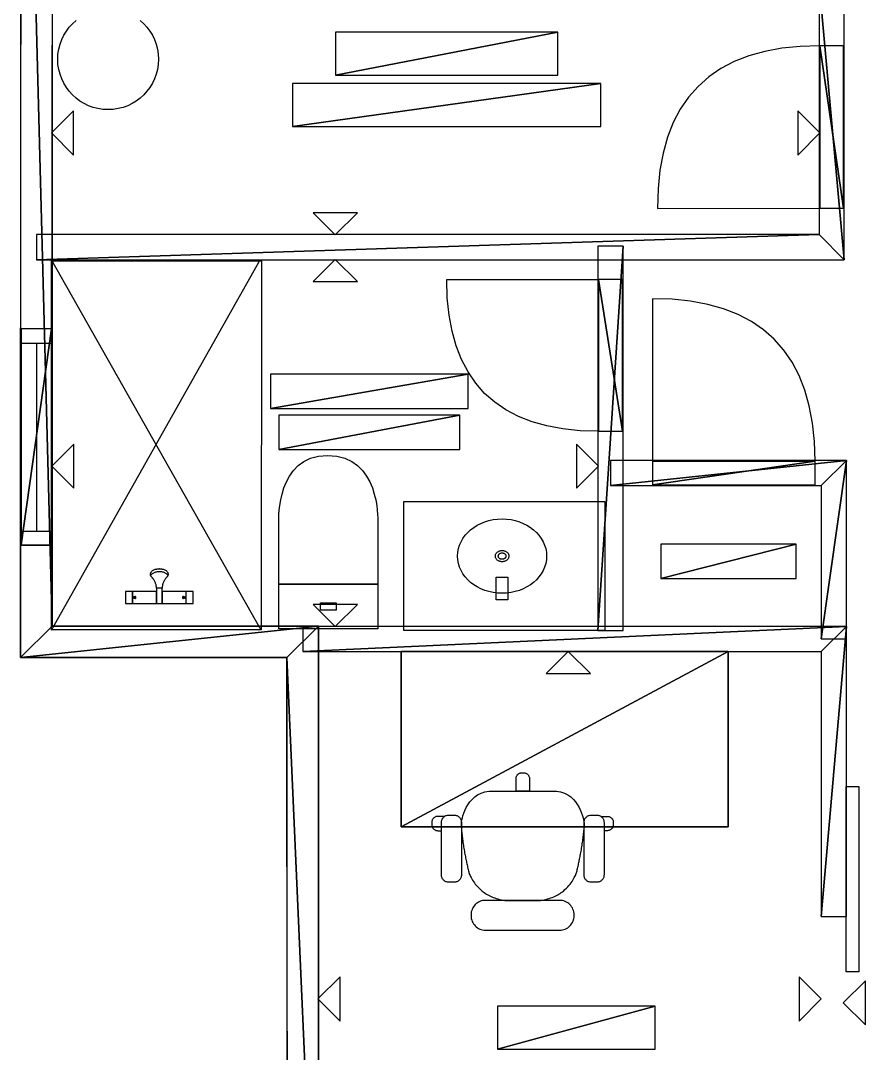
# Model space of a CAD drawing. Header units: millimetres. Extents: x 245 to 2830, y 44 to 1976.
# Drawn here: x 245 to 656, y 708 to 1211 of the extents above; entities that cross this region are included whole.
import ezdxf

# ---------------------------------------------------------------- set-up
doc = ezdxf.new("R2010")
doc.units = ezdxf.units.MM
doc.layers.add('FloorPlan-page-1', color=7, linetype='Continuous')

msp = doc.modelspace()

# ---------------------------------------------------------------- linework, layer by layer
at = {"layer": 'FloorPlan-page-1', "color": 7, "true_color": 0x000000}
for p, q in [((245.15, 900.57), (245.22, 1497.15)), ((260.57, 1481.82), (260.46, 915.9)), ((267.4, 1205.46), (268.78, 1207.33)), ((268.78, 1207.33), (270.38, 1209.07)), ((270.38, 1209.07), (272.12, 1210.66)), ((303.32, 1210.66), (305.07, 1209.07)), ((305.07, 1209.07), (306.63, 1207.33)), ((306.63, 1207.33), (308.05, 1205.46)), ((264.31, 1199.03), (265.11, 1201.3)), ((265.11, 1201.3), (266.16, 1203.43)), ((266.16, 1203.43), (267.4, 1205.46)), ((308.05, 1205.46), (309.29, 1203.43)), ((309.29, 1203.43), (310.31, 1201.3)), ((310.31, 1201.3), (311.14, 1199.03)), ((263.32, 1194.26), (263.69, 1196.68)), ((263.69, 1196.68), (264.31, 1199.03)), ((311.14, 1199.03), (311.72, 1196.68)), ((311.72, 1196.68), (312.12, 1194.26)), ((615.62, 1197.08), (607.29, 1195.55)), ((624.6, 1198.03), (615.62, 1197.08)), ((634.17, 1198.34), (624.6, 1198.03)), ((645.62, 1198.34), (634.17, 1198.34)), ((634.17, 1198.34), (634.2, 1119.22)), ((634.2, 1119.22), (634.17, 1198.34)), ((634.17, 1198.34), (634.17, 1198.34)), ((645.62, 1119.22), (645.62, 1198.34)), ((263.18, 1191.75), (263.32, 1194.26)), ((263.32, 1189.25), (263.18, 1191.75)), ((312.12, 1194.26), (312.23, 1191.75)), ((312.23, 1191.75), (312.12, 1189.25)), ((312.23, 1191.75), (312.23, 1191.75)), ((599.55, 1193.39), (592.46, 1190.59)), ((607.29, 1195.55), (599.55, 1193.39)), ((263.69, 1186.8), (263.32, 1189.25)), ((264.31, 1184.45), (263.69, 1186.8)), ((311.72, 1186.8), (311.14, 1184.45)), ((312.12, 1189.25), (311.72, 1186.8)), ((585.98, 1187.19), (580.09, 1183.18)), ((592.46, 1190.59), (585.98, 1187.19)), ((265.11, 1182.21), (264.31, 1184.45)), ((266.16, 1180.05), (265.11, 1182.21)), ((310.31, 1182.21), (309.29, 1180.05)), ((311.14, 1184.45), (310.31, 1182.21)), ((580.09, 1183.18), (574.86, 1178.54)), ((267.4, 1178.04), (266.16, 1180.05)), ((268.78, 1176.14), (267.4, 1178.04)), ((270.38, 1174.4), (268.78, 1176.14)), ((306.63, 1176.14), (305.07, 1174.4)), ((308.05, 1178.04), (306.63, 1176.14)), ((309.29, 1180.05), (308.05, 1178.04)), ((574.86, 1178.54), (570.2, 1173.3)), ((272.12, 1172.82), (270.38, 1174.4)), ((274.01, 1171.4), (272.12, 1172.82)), ((276.01, 1170.18), (274.01, 1171.4)), ((301.43, 1171.4), (299.4, 1170.18)), ((303.32, 1172.82), (301.43, 1171.4)), ((305.07, 1174.4), (303.32, 1172.82)), ((570.2, 1173.3), (566.2, 1167.42)), ((278.16, 1169.16), (276.01, 1170.18)), ((280.42, 1168.31), (278.16, 1169.16)), ((282.78, 1167.71), (280.42, 1168.31)), ((285.22, 1167.34), (282.78, 1167.71)), ((287.72, 1167.23), (285.22, 1167.34)), ((290.23, 1167.34), (287.72, 1167.23)), ((292.67, 1167.71), (290.23, 1167.34)), ((295, 1168.31), (292.67, 1167.71)), ((297.25, 1169.16), (295, 1168.31)), ((299.4, 1170.18), (297.25, 1169.16)), ((566.2, 1167.42), (562.78, 1160.93)), ((562.78, 1160.93), (560.02, 1153.81)), ((560.02, 1153.81), (557.84, 1146.09)), ((557.84, 1146.09), (556.31, 1137.75)), ((556.31, 1137.75), (555.4, 1128.79)), ((555.4, 1128.79), (555.07, 1119.19)), ((555.07, 1119.19), (634.2, 1119.22)), ((634.2, 1119.22), (645.62, 1119.22)), ((645.62, 1119.22), (645.62, 1119.22)), ((362.27, 913.96), (260.16, 1094.17)), ((260.16, 913.96), (361.76, 1094.17)), ((260.16, 913.99), (260.16, 1093.62)), ((260.16, 1093.62), (362.34, 1093.62)), ((362.34, 1093.62), (362.27, 913.99)), ((452.82, 1075.58), (452.53, 1084.55)), ((452.53, 1084.55), (526.38, 1084.52)), ((526.38, 1084.52), (526.35, 1010.67)), ((453.65, 1067.22), (452.82, 1075.58)), ((562.24, 1074.92), (552.67, 1075.21)), ((552.67, 1075.21), (552.67, 996.12)), ((571.18, 1074), (562.24, 1074.92)), ((579.55, 1072.45), (571.18, 1074)), ((587.26, 1070.28), (579.55, 1072.45)), ((455.11, 1059.45), (453.65, 1067.22)), ((594.38, 1067.51), (587.26, 1070.28)), ((600.86, 1064.11), (594.38, 1067.51)), ((260.16, 1060.58), (245.47, 1060.58)), ((245.47, 1060.58), (245.47, 955.33)), ((260.16, 1060.58), (245.47, 1060.58)), ((245.47, 1060.58), (245.47, 955.33)), ((260.16, 955.33), (260.16, 1060.58)), ((260.16, 955.33), (260.16, 1060.58)), ((606.75, 1060.08), (600.86, 1064.11)), ((457.11, 1052.22), (455.11, 1059.45)), ((611.98, 1055.47), (606.75, 1060.08)), ((245.47, 1053.57), (260.16, 1053.57)), ((252.81, 1053.57), (252.81, 962.1)), ((459.73, 1045.58), (457.11, 1052.22)), ((616.64, 1050.19), (611.98, 1055.47)), ((462.89, 1039.54), (459.73, 1045.58)), ((620.64, 1044.34), (616.64, 1050.19)), ((624.06, 1037.85), (620.64, 1044.34)), ((466.64, 1034.06), (462.89, 1039.54)), ((626.82, 1030.73), (624.06, 1037.85)), ((470.96, 1029.15), (466.64, 1034.06)), ((629, 1023.01), (626.82, 1030.73)), ((475.87, 1024.83), (470.96, 1029.15)), ((481.36, 1021.06), (475.87, 1024.83)), ((487.4, 1017.89), (481.36, 1021.06)), ((630.57, 1014.68), (629, 1023.01)), ((494.06, 1015.28), (487.4, 1017.89)), ((501.26, 1013.28), (494.06, 1015.28)), ((509.04, 1011.83), (501.26, 1013.28)), ((517.4, 1010.96), (509.04, 1011.83)), ((526.35, 1010.67), (517.4, 1010.96)), ((526.35, 1010.67), (526.35, 1010.67)), ((631.48, 1005.71), (630.57, 1014.68)), ((631.8, 996.12), (631.48, 1005.71)), ((380.23, 993.95), (383, 995.98)), ((383, 995.98), (386.27, 997.54)), ((386.27, 997.54), (390.09, 998.54)), ((390.09, 998.54), (394.45, 998.91)), ((394.45, 998.91), (399, 998.54)), ((399, 998.54), (402.93, 997.54)), ((402.93, 997.54), (406.31, 995.98)), ((406.31, 995.98), (409.18, 993.95)), ((631.8, 996.12), (552.67, 996.12)), ((552.67, 996.12), (552.67, 984.67)), ((552.67, 996.12), (631.8, 996.12)), ((631.8, 984.67), (631.8, 996.12)), ((631.8, 996.12), (631.8, 996.12)), ((376.02, 988.89), (377.94, 991.58)), ((377.94, 991.58), (380.23, 993.95)), ((409.18, 993.95), (411.58, 991.58)), ((411.58, 991.58), (413.54, 988.89)), ((373.29, 983.09), (374.49, 986.04)), ((374.49, 986.04), (376.02, 988.89)), ((413.54, 988.89), (415.11, 986.04)), ((415.11, 986.04), (416.34, 983.09)), ((371.76, 977.29), (372.42, 980.14)), ((372.42, 980.14), (373.29, 983.09)), ((416.34, 983.09), (417.29, 980.14)), ((417.29, 980.14), (417.98, 977.29)), ((552.67, 984.67), (631.8, 984.67)), ((552.67, 984.67), (552.67, 984.67)), ((371.33, 974.6), (371.76, 977.29)), ((417.98, 977.29), (418.45, 974.6)), ((431.73, 913.72), (431.73, 976.58)), ((431.73, 976.58), (529.47, 976.58)), ((529.47, 976.58), (529.47, 913.72)), ((370.85, 968.64), (370.89, 970.2)), ((370.89, 970.2), (371.03, 972.23)), ((371.03, 972.23), (371.33, 974.6)), ((418.45, 974.6), (418.71, 972.23)), ((418.71, 972.23), (418.85, 970.2)), ((418.85, 970.2), (418.93, 968.64)), ((370.85, 967.64), (370.85, 968.64)), ((370.85, 967.27), (370.85, 967.64)), ((370.85, 936.26), (370.85, 967.27)), ((370.85, 967.27), (370.85, 967.27)), ((418.93, 968.64), (418.93, 967.64)), ((418.93, 967.64), (418.93, 967.27)), ((418.93, 967.27), (419.04, 936.26)), ((467.36, 964.92), (469.15, 965.85)), ((469.15, 965.85), (471.04, 966.61)), ((471.04, 966.61), (473.04, 967.22)), ((473.04, 967.22), (475.11, 967.67)), ((475.11, 967.67), (477.25, 967.93)), ((477.25, 967.93), (479.47, 968.04)), ((479.47, 968.04), (481.69, 967.93)), ((481.69, 967.93), (483.84, 967.67)), ((483.84, 967.67), (485.91, 967.22)), ((485.91, 967.22), (487.91, 966.61)), ((487.91, 966.61), (489.8, 965.85)), ((489.8, 965.85), (491.58, 964.92)), ((245.47, 962.1), (260.16, 962.1)), ((460.42, 958.54), (461.51, 960.05)), ((461.51, 960.05), (462.75, 961.44)), ((462.75, 961.44), (464.16, 962.74)), ((464.16, 962.74), (465.69, 963.9)), ((465.69, 963.9), (467.36, 964.92)), ((491.58, 964.92), (493.26, 963.9)), ((493.26, 963.9), (494.82, 962.74)), ((494.82, 962.74), (496.2, 961.44)), ((496.2, 961.44), (497.44, 960.05)), ((497.44, 960.05), (498.53, 958.54)), ((245.47, 955.33), (260.16, 955.33)), ((245.47, 955.33), (260.16, 955.33)), ((458.27, 953.59), (458.78, 955.3)), ((458.78, 955.3), (459.51, 956.96)), ((459.51, 956.96), (460.42, 958.54)), ((498.53, 958.54), (499.44, 956.96)), ((499.44, 956.96), (500.16, 955.3)), ((500.16, 955.3), (500.71, 953.59)), ((457.8, 949.92), (457.95, 951.77)), ((457.95, 951.77), (458.27, 953.59)), ((476.2, 950.21), (476.24, 950.48)), ((476.2, 949.92), (476.2, 950.21)), ((476.24, 950.48), (476.35, 950.74)), ((476.35, 950.74), (476.45, 951)), ((476.45, 951), (476.6, 951.24)), ((476.6, 951.24), (476.75, 951.48)), ((476.75, 951.48), (476.93, 951.69)), ((476.93, 951.69), (477.15, 951.87)), ((477.15, 951.87), (477.4, 952.06)), ((477.4, 952.06), (477.65, 952.22)), ((477.58, 949.92), (477.62, 950.08)), ((477.62, 950.08), (477.65, 950.24)), ((477.65, 952.22), (477.91, 952.35)), ((477.65, 950.24), (477.69, 950.4)), ((477.69, 950.4), (477.76, 950.53)), ((477.76, 950.53), (477.84, 950.69)), ((477.84, 950.69), (477.91, 950.82)), ((477.91, 952.35), (478.2, 952.45)), ((477.91, 950.82), (478.02, 950.92)), ((478.02, 950.92), (478.16, 951.03)), ((478.16, 951.03), (478.27, 951.13)), ((478.2, 952.45), (478.49, 952.56)), ((478.27, 951.13), (478.42, 951.24)), ((478.42, 951.24), (478.6, 951.32)), ((478.49, 952.56), (478.82, 952.64)), ((478.6, 951.32), (478.75, 951.37)), ((478.75, 951.37), (478.93, 951.42)), ((478.82, 952.64), (479.15, 952.66)), ((478.93, 951.42), (479.11, 951.48)), ((479.11, 951.48), (479.29, 951.5)), ((479.15, 952.66), (479.47, 952.69)), ((479.29, 951.5), (479.47, 951.5)), ((479.47, 952.69), (479.84, 952.66)), ((479.47, 951.5), (479.69, 951.5)), ((479.69, 951.5), (479.87, 951.48)), ((479.84, 952.66), (480.16, 952.64)), ((479.87, 951.48), (480.05, 951.42)), ((480.05, 951.42), (480.2, 951.37)), ((480.16, 952.64), (480.45, 952.56)), ((480.2, 951.37), (480.38, 951.32)), ((480.38, 951.32), (480.53, 951.24)), ((480.45, 952.56), (480.78, 952.45)), ((480.53, 951.24), (480.67, 951.13)), ((480.67, 951.13), (480.82, 951.03)), ((480.78, 952.45), (481.04, 952.35)), ((480.82, 951.03), (480.93, 950.92)), ((480.93, 950.92), (481.04, 950.82)), ((481.04, 952.35), (481.33, 952.22)), ((481.04, 950.82), (481.15, 950.69)), ((481.15, 950.69), (481.22, 950.53)), ((481.22, 950.53), (481.29, 950.4)), ((481.29, 950.4), (481.33, 950.24)), ((481.33, 952.22), (481.58, 952.06)), ((481.33, 950.24), (481.36, 950.08)), ((481.36, 950.08), (481.36, 949.92)), ((481.58, 952.06), (481.8, 951.87)), ((481.8, 951.87), (482.02, 951.69)), ((482.02, 951.69), (482.2, 951.48)), ((482.2, 951.48), (482.38, 951.24)), ((482.38, 951.24), (482.53, 951)), ((482.53, 951), (482.64, 950.74)), ((482.64, 950.74), (482.71, 950.48)), ((482.71, 950.48), (482.75, 950.21)), ((482.75, 950.21), (482.78, 949.92)), ((500.71, 953.59), (501.04, 951.77)), ((501.04, 951.77), (501.15, 949.92)), ((457.95, 948.08), (457.8, 949.92)), ((458.27, 946.28), (457.95, 948.08)), ((458.78, 944.54), (458.27, 946.28)), ((476.2, 949.66), (476.2, 949.92)), ((476.24, 949.37), (476.2, 949.66)), ((476.35, 949.1), (476.24, 949.37)), ((476.45, 948.87), (476.35, 949.1)), ((476.6, 948.6), (476.45, 948.87)), ((476.75, 948.39), (476.6, 948.6)), ((476.93, 948.18), (476.75, 948.39)), ((477.15, 947.97), (476.93, 948.18)), ((477.4, 947.81), (477.15, 947.97)), ((477.65, 947.65), (477.4, 947.81)), ((477.62, 949.76), (477.58, 949.92)), ((477.65, 949.61), (477.62, 949.76)), ((477.69, 949.45), (477.65, 949.61)), ((477.91, 947.5), (477.65, 947.65)), ((477.76, 949.32), (477.69, 949.45)), ((477.84, 949.18), (477.76, 949.32)), ((477.91, 949.05), (477.84, 949.18)), ((478.02, 948.92), (477.91, 949.05)), ((478.2, 947.39), (477.91, 947.5)), ((478.16, 948.81), (478.02, 948.92)), ((478.27, 948.71), (478.16, 948.81)), ((478.49, 947.29), (478.2, 947.39)), ((478.42, 948.63), (478.27, 948.71)), ((478.6, 948.55), (478.42, 948.63)), ((478.82, 947.23), (478.49, 947.29)), ((478.75, 948.47), (478.6, 948.55)), ((478.93, 948.42), (478.75, 948.47)), ((479.15, 947.18), (478.82, 947.23)), ((479.11, 948.39), (478.93, 948.42)), ((479.29, 948.37), (479.11, 948.39)), ((479.47, 947.18), (479.15, 947.18)), ((479.47, 948.37), (479.29, 948.37)), ((479.69, 948.37), (479.47, 948.37)), ((479.47, 948.37), (479.47, 948.37)), ((479.84, 947.18), (479.47, 947.18)), ((479.47, 947.18), (479.47, 947.18)), ((479.87, 948.39), (479.69, 948.37)), ((480.16, 947.23), (479.84, 947.18)), ((480.05, 948.42), (479.87, 948.39)), ((480.2, 948.47), (480.05, 948.42)), ((480.45, 947.29), (480.16, 947.23)), ((480.38, 948.55), (480.2, 948.47)), ((480.53, 948.63), (480.38, 948.55)), ((480.78, 947.39), (480.45, 947.29)), ((480.67, 948.71), (480.53, 948.63)), ((480.82, 948.81), (480.67, 948.71)), ((481.04, 947.5), (480.78, 947.39)), ((480.93, 948.92), (480.82, 948.81)), ((481.04, 949.05), (480.93, 948.92)), ((481.15, 949.18), (481.04, 949.05)), ((481.33, 947.65), (481.04, 947.5)), ((481.22, 949.32), (481.15, 949.18)), ((481.29, 949.45), (481.22, 949.32)), ((481.33, 949.61), (481.29, 949.45)), ((481.36, 949.76), (481.33, 949.61)), ((481.58, 947.81), (481.33, 947.65)), ((481.36, 949.92), (481.36, 949.76)), ((481.8, 947.97), (481.58, 947.81)), ((482.02, 948.18), (481.8, 947.97)), ((482.2, 948.39), (482.02, 948.18)), ((482.38, 948.6), (482.2, 948.39)), ((482.53, 948.87), (482.38, 948.6)), ((482.64, 949.1), (482.53, 948.87)), ((482.71, 949.37), (482.64, 949.1)), ((482.75, 949.66), (482.71, 949.37)), ((482.78, 949.92), (482.75, 949.66)), ((500.71, 946.28), (500.16, 944.54)), ((501.04, 948.08), (500.71, 946.28)), ((501.15, 949.92), (501.04, 948.08)), ((308.38, 941.25), (308.42, 941.46)), ((308.38, 941.04), (308.38, 941.25)), ((308.38, 940.83), (308.38, 941.04)), ((308.42, 940.61), (308.38, 940.83)), ((308.42, 941.46), (308.45, 941.7)), ((308.42, 940.72), (308.45, 940.77)), ((308.42, 940.51), (308.42, 940.61)), ((308.45, 940.4), (308.42, 940.51)), ((308.45, 941.7), (308.52, 941.91)), ((308.45, 940.77), (308.52, 940.85)), ((308.52, 940.32), (308.45, 940.4)), ((308.52, 941.91), (308.63, 942.14)), ((308.52, 940.85), (308.63, 940.96)), ((308.56, 940.22), (308.52, 940.32)), ((308.63, 940.11), (308.56, 940.22)), ((308.63, 942.14), (308.78, 942.35)), ((308.63, 940.96), (308.74, 941.06)), ((308.71, 940.03), (308.63, 940.11)), ((308.78, 939.93), (308.71, 940.03)), ((308.74, 941.06), (308.92, 941.19)), ((308.78, 942.35), (308.92, 942.57)), ((308.85, 939.82), (308.78, 939.93)), ((308.92, 942.57), (309.14, 942.75)), ((308.92, 941.19), (309.11, 941.35)), ((309.11, 941.35), (309.36, 941.51)), ((309.14, 942.75), (309.36, 942.96)), ((309.36, 942.96), (309.62, 943.12)), ((309.36, 941.51), (309.62, 941.67)), ((309.62, 943.12), (309.91, 943.28)), ((309.62, 941.67), (309.91, 941.83)), ((309.91, 943.28), (310.23, 943.41)), ((309.91, 941.83), (310.23, 941.96)), ((310.23, 943.41), (310.6, 943.52)), ((310.23, 941.96), (310.6, 942.12)), ((310.6, 943.52), (311, 943.59)), ((310.6, 942.12), (310.96, 942.22)), ((310.96, 942.22), (311.4, 942.33)), ((311, 943.59), (311.11, 943.62)), ((311.11, 943.62), (311.22, 943.62)), ((311.22, 943.62), (311.32, 943.65)), ((311.32, 943.65), (311.43, 943.65)), ((311.4, 942.33), (311.83, 942.41)), ((311.43, 943.65), (311.58, 943.67)), ((311.58, 943.67), (311.69, 943.67)), ((311.69, 943.67), (311.8, 943.67)), ((311.8, 943.67), (311.94, 943.67)), ((311.83, 942.41), (312.31, 942.46)), ((311.94, 943.67), (312.05, 943.67)), ((312.05, 943.67), (312.16, 943.7)), ((312.16, 943.7), (312.27, 943.7)), ((312.27, 943.7), (312.38, 943.7)), ((312.31, 942.46), (312.78, 942.49)), ((312.38, 943.7), (312.45, 943.7)), ((312.45, 943.7), (312.52, 943.7)), ((312.52, 943.7), (312.63, 943.7)), ((312.67, 943.7), (312.56, 943.7)), ((312.56, 943.7), (312.63, 943.7)), ((312.63, 943.7), (312.67, 943.7)), ((312.63, 943.7), (312.71, 943.7)), ((312.71, 943.7), (312.82, 943.7)), ((312.78, 942.49), (313.25, 942.46)), ((312.82, 943.7), (312.89, 943.7)), ((312.89, 943.7), (313, 943.7)), ((313, 943.7), (313.11, 943.7)), ((313.11, 943.7), (313.22, 943.67)), ((313.22, 943.67), (313.32, 943.67)), ((313.25, 942.46), (313.65, 942.38)), ((313.32, 943.67), (313.43, 943.67)), ((313.43, 943.67), (313.58, 943.67)), ((313.58, 943.67), (313.69, 943.67)), ((313.65, 942.38), (314.09, 942.3)), ((313.69, 943.67), (313.8, 943.65)), ((313.8, 943.65), (313.91, 943.65)), ((313.91, 943.65), (314.05, 943.62)), ((314.05, 943.62), (314.12, 943.62)), ((314.09, 942.3), (314.45, 942.2)), ((314.12, 943.62), (314.23, 943.59)), ((314.23, 943.59), (314.67, 943.52)), ((314.45, 942.2), (314.78, 942.06)), ((314.67, 943.52), (315.03, 943.41)), ((314.78, 942.06), (315.11, 941.93)), ((315.03, 943.41), (315.36, 943.28)), ((315.11, 941.93), (315.4, 941.77)), ((315.36, 943.28), (315.65, 943.12)), ((315.4, 941.77), (315.69, 941.64)), ((315.65, 943.12), (315.91, 942.96)), ((315.69, 941.64), (315.91, 941.48)), ((315.91, 942.96), (316.12, 942.75)), ((315.91, 941.48), (316.12, 941.33)), ((316.12, 942.75), (316.31, 942.57)), ((316.12, 941.33), (316.31, 941.19)), ((316.31, 942.57), (316.49, 942.35)), ((316.31, 941.19), (316.49, 941.06)), ((316.49, 939.93), (316.38, 939.82)), ((316.49, 942.35), (316.63, 942.14)), ((316.49, 941.06), (316.6, 940.93)), ((316.56, 940.03), (316.49, 939.93)), ((316.63, 940.11), (316.56, 940.03)), ((316.6, 940.93), (316.71, 940.85)), ((316.63, 942.14), (316.71, 941.91)), ((316.67, 940.22), (316.63, 940.11)), ((316.74, 940.32), (316.67, 940.22)), ((316.71, 941.91), (316.82, 941.7)), ((316.71, 940.85), (316.78, 940.77)), ((316.78, 940.4), (316.74, 940.32)), ((316.78, 940.77), (316.85, 940.72)), ((316.82, 940.51), (316.78, 940.4)), ((316.82, 941.7), (316.85, 941.46)), ((316.85, 940.61), (316.82, 940.51)), ((316.85, 941.46), (316.89, 941.25)), ((316.89, 940.83), (316.85, 940.61)), ((316.89, 941.25), (316.89, 941.04)), ((316.89, 941.04), (316.89, 940.83)), ((459.51, 942.88), (458.78, 944.54)), ((460.42, 941.3), (459.51, 942.88)), ((461.51, 939.8), (460.42, 941.3)), ((498.53, 941.3), (497.44, 939.8)), ((499.44, 942.88), (498.53, 941.3)), ((500.16, 944.54), (499.44, 942.88)), ((308.96, 939.74), (308.85, 939.82)), ((309.03, 939.64), (308.96, 939.74)), ((309.11, 939.53), (309.03, 939.64)), ((309.22, 939.45), (309.11, 939.53)), ((309.29, 939.35), (309.22, 939.45)), ((309.4, 939.24), (309.29, 939.35)), ((309.47, 939.14), (309.4, 939.24)), ((309.54, 939.03), (309.47, 939.14)), ((309.76, 938.74), (309.54, 939.03)), ((309.98, 938.45), (309.76, 938.74)), ((310.16, 938.14), (309.98, 938.45)), ((310.34, 937.85), (310.16, 938.14)), ((310.49, 937.53), (310.34, 937.85)), ((310.63, 937.24), (310.49, 937.53)), ((310.74, 936.95), (310.63, 937.24)), ((310.85, 936.63), (310.74, 936.95)), ((310.96, 936.34), (310.85, 936.63)), ((311.03, 936.05), (310.96, 936.34)), ((311.07, 935.76), (311.03, 936.05)), ((311.14, 935.47), (311.07, 935.76)), ((311.18, 935.21), (311.14, 935.47)), ((311.22, 934.92), (311.18, 935.21)), ((311.22, 934.66), (311.22, 934.92)), ((314.09, 935.21), (314.05, 934.92)), ((314.05, 934.92), (314.05, 934.66)), ((314.12, 935.47), (314.09, 935.21)), ((314.16, 935.76), (314.12, 935.47)), ((314.23, 936.05), (314.16, 935.76)), ((314.31, 936.34), (314.23, 936.05)), ((314.42, 936.63), (314.31, 936.34)), ((314.49, 936.95), (314.42, 936.63)), ((314.63, 937.24), (314.49, 936.95)), ((314.78, 937.53), (314.63, 937.24)), ((314.92, 937.85), (314.78, 937.53)), ((315.07, 938.14), (314.92, 937.85)), ((315.29, 938.45), (315.07, 938.14)), ((315.47, 938.74), (315.29, 938.45)), ((315.69, 939.03), (315.47, 938.74)), ((315.8, 939.14), (315.69, 939.03)), ((315.87, 939.24), (315.8, 939.14)), ((315.94, 939.35), (315.87, 939.24)), ((316.05, 939.45), (315.94, 939.35)), ((316.12, 939.53), (316.05, 939.45)), ((316.23, 939.64), (316.12, 939.53)), ((316.31, 939.74), (316.23, 939.64)), ((316.38, 939.82), (316.31, 939.74)), ((370.85, 914.59), (370.85, 936.26)), ((370.85, 936.26), (419.04, 936.26)), ((419.04, 936.26), (370.85, 936.26)), ((419.04, 936.26), (419.04, 914.59)), ((462.75, 938.43), (461.51, 939.8)), ((464.16, 937.13), (462.75, 938.43)), ((465.69, 935.97), (464.16, 937.13)), ((467.36, 934.92), (465.69, 935.97)), ((469.15, 934.02), (467.36, 934.92)), ((476.67, 928.7), (476.67, 939.69)), ((476.67, 939.69), (482.31, 939.69)), ((482.31, 939.69), (482.31, 928.7)), ((491.58, 934.92), (489.8, 934.02)), ((493.26, 935.97), (491.58, 934.92)), ((494.82, 937.13), (493.26, 935.97)), ((496.2, 938.43), (494.82, 937.13)), ((497.44, 939.8), (496.2, 938.43)), ((299.54, 932.63), (296.2, 932.63)), ((296.2, 932.63), (296.2, 926.93)), ((311.22, 932.63), (299.54, 932.63)), ((299.54, 932.63), (299.54, 926.93)), ((299.54, 926.93), (299.54, 932.63)), ((299.8, 929.91), (299.54, 929.83)), ((300.02, 929.99), (299.8, 929.91)), ((300.23, 930.04), (300.02, 929.99)), ((300.42, 930.09), (300.23, 930.04)), ((300.56, 930.15), (300.42, 930.09)), ((300.67, 930.17), (300.56, 930.15)), ((300.78, 930.2), (300.67, 930.17)), ((300.89, 930.23), (300.78, 930.2)), ((300.96, 930.25), (300.89, 930.23)), ((301, 930.28), (300.96, 930.25)), ((301.03, 930.28), (301, 930.28)), ((301.07, 930.28), (301.03, 930.28)), ((301.11, 930.28), (301.07, 930.28)), ((301.11, 929.28), (301.11, 930.28)), ((301.11, 930.28), (301.11, 930.28)), ((301.11, 930.28), (301.11, 930.28)), ((301.11, 930.28), (301.11, 930.28)), ((311.22, 934.39), (311.22, 934.66)), ((314.05, 934.39), (311.22, 934.39)), ((311.22, 934.39), (311.22, 926.93)), ((311.22, 926.93), (311.22, 932.63)), ((314.05, 934.66), (314.05, 934.39)), ((314.05, 926.93), (314.05, 934.39)), ((325.72, 932.63), (314.05, 932.63)), ((314.05, 932.63), (314.05, 926.93)), ((324.05, 929.28), (324.05, 930.28)), ((324.05, 930.28), (324.05, 930.28)), ((324.05, 930.28), (324.05, 930.28)), ((324.05, 930.28), (324.05, 930.28)), ((324.05, 930.28), (324.09, 930.28)), ((324.09, 930.28), (324.12, 930.28)), ((324.12, 930.28), (324.16, 930.28)), ((324.16, 930.28), (324.2, 930.25)), ((324.2, 930.25), (324.27, 930.23)), ((324.27, 930.23), (324.38, 930.2)), ((324.38, 930.2), (324.45, 930.17)), ((324.45, 930.17), (324.6, 930.15)), ((324.6, 930.15), (324.74, 930.09)), ((324.74, 930.09), (324.92, 930.04)), ((324.92, 930.04), (325.11, 929.99)), ((325.11, 929.99), (325.36, 929.91)), ((325.36, 929.91), (325.62, 929.83)), ((329.14, 932.63), (325.62, 932.63)), ((325.62, 932.63), (325.62, 926.93)), ((325.72, 926.93), (325.72, 932.63)), ((329.14, 926.93), (329.14, 932.63)), ((471.04, 933.26), (469.15, 934.02)), ((473.04, 932.65), (471.04, 933.26)), ((475.11, 932.2), (473.04, 932.65)), ((477.25, 931.91), (475.11, 932.2)), ((479.47, 931.83), (477.25, 931.91)), ((481.69, 931.91), (479.47, 931.83)), ((479.47, 931.83), (479.47, 931.83)), ((483.84, 932.2), (481.69, 931.91)), ((485.91, 932.65), (483.84, 932.2)), ((487.91, 933.26), (485.91, 932.65)), ((489.8, 934.02), (487.91, 933.26)), ((296.2, 926.93), (299.54, 926.93)), ((299.54, 929.83), (299.8, 929.75)), ((299.54, 926.93), (311.22, 926.93)), ((299.8, 929.75), (300.02, 929.67)), ((300.02, 929.67), (300.2, 929.59)), ((300.2, 929.59), (300.38, 929.54)), ((300.38, 929.54), (300.52, 929.49)), ((300.52, 929.49), (300.63, 929.44)), ((300.63, 929.44), (300.74, 929.41)), ((300.74, 929.41), (300.85, 929.38)), ((300.85, 929.38), (300.92, 929.36)), ((300.92, 929.36), (300.96, 929.33)), ((300.96, 929.33), (301.03, 929.3)), ((301.03, 929.3), (301.07, 929.28)), ((301.07, 929.28), (301.07, 929.28)), ((301.07, 929.28), (301.11, 929.28)), ((301.11, 929.28), (301.11, 929.28)), ((301.11, 929.28), (301.11, 929.28)), ((311.22, 926.93), (314.05, 926.93)), ((314.05, 926.93), (325.72, 926.93)), ((324.09, 929.28), (324.05, 929.28)), ((324.05, 929.28), (324.05, 929.28)), ((324.05, 929.28), (324.05, 929.28)), ((324.12, 929.3), (324.09, 929.28)), ((324.09, 929.28), (324.09, 929.28)), ((324.2, 929.33), (324.12, 929.3)), ((324.23, 929.36), (324.2, 929.33)), ((324.31, 929.38), (324.23, 929.36)), ((324.42, 929.41), (324.31, 929.38)), ((324.52, 929.44), (324.42, 929.41)), ((324.63, 929.49), (324.52, 929.44)), ((324.78, 929.54), (324.63, 929.49)), ((324.96, 929.59), (324.78, 929.54)), ((325.14, 929.67), (324.96, 929.59)), ((325.36, 929.75), (325.14, 929.67)), ((325.62, 929.83), (325.36, 929.75)), ((325.62, 926.93), (329.14, 926.93)), ((391.11, 923.61), (391.11, 927.25)), ((391.11, 927.25), (398.78, 927.25)), ((398.78, 927.25), (398.78, 923.61)), ((482.31, 928.7), (476.67, 928.7)), ((398.78, 923.61), (391.11, 923.61)), ((260.46, 915.9), (390.1, 915.9)), ((390.1, 915.9), (390.2, 552.54)), ((362.02, 913.99), (260.16, 913.99)), ((362.27, 913.99), (362.02, 913.99)), ((362.02, 913.99), (362.02, 913.99)), ((419.04, 914.59), (370.85, 914.59)), ((529.47, 913.72), (431.73, 913.72)), ((374.78, 900.57), (245.15, 900.57)), ((374.85, 537.21), (374.78, 900.57)), ((430.31, 818.22), (430.34, 903.49)), ((430.34, 903.49), (589.55, 903.41)), ((589.55, 903.41), (589.51, 818.14)), ((488.45, 844.38), (488.75, 844.43)), ((488.75, 844.43), (489.04, 844.43)), ((489.04, 844.43), (490.02, 844.43)), ((489.04, 844.43), (489.04, 844.43)), ((490.02, 844.43), (490.31, 844.43)), ((490.31, 844.43), (490.56, 844.38)), ((486.27, 841.95), (486.31, 842.24)), ((486.27, 841.66), (486.27, 841.95)), ((486.27, 835.52), (486.27, 841.66)), ((486.31, 842.24), (486.38, 842.51)), ((486.38, 842.51), (486.49, 842.74)), ((486.49, 842.74), (486.6, 842.98)), ((486.6, 842.98), (486.75, 843.22)), ((486.75, 843.22), (486.89, 843.43)), ((486.89, 843.43), (487.07, 843.64)), ((487.07, 843.64), (487.25, 843.8)), ((487.25, 843.8), (487.47, 843.96)), ((487.47, 843.96), (487.69, 844.11)), ((487.69, 844.11), (487.95, 844.22)), ((487.95, 844.22), (488.2, 844.33)), ((488.2, 844.33), (488.45, 844.38)), ((490.56, 844.38), (490.85, 844.33)), ((490.85, 844.33), (491.11, 844.22)), ((491.11, 844.22), (491.33, 844.11)), ((491.33, 844.11), (491.58, 843.96)), ((491.58, 843.96), (491.8, 843.8)), ((491.8, 843.8), (491.98, 843.64)), ((491.98, 843.64), (492.16, 843.43)), ((492.16, 843.43), (492.31, 843.22)), ((492.31, 843.22), (492.46, 842.98)), ((492.46, 842.98), (492.56, 842.74)), ((492.56, 842.74), (492.67, 842.51)), ((492.67, 842.51), (492.75, 842.24)), ((492.75, 842.24), (492.78, 841.95)), ((492.78, 841.95), (492.78, 841.66)), ((492.78, 841.66), (492.78, 835.52)), ((467.58, 833.75), (469.22, 834.57)), ((469.22, 834.57), (471.07, 835.18)), ((471.07, 835.18), (473.15, 835.52)), ((473.15, 835.52), (490.31, 835.52)), ((492.78, 835.52), (486.27, 835.52)), ((490.31, 835.52), (505.91, 835.52)), ((505.91, 835.52), (507.98, 835.18)), ((507.98, 835.18), (509.84, 834.57)), ((509.84, 834.57), (511.47, 833.75)), ((646.89, 747.59), (646.89, 837.79)), ((646.89, 837.79), (653.11, 837.79)), ((653.11, 837.79), (653.11, 747.59)), ((462.82, 828.9), (463.76, 830.27)), ((463.76, 830.27), (464.85, 831.54)), ((464.85, 831.54), (466.13, 832.72)), ((466.13, 832.72), (467.58, 833.75)), ((511.47, 833.75), (512.93, 832.72)), ((512.93, 832.72), (514.2, 831.54)), ((514.2, 831.54), (515.29, 830.27)), ((515.29, 830.27), (516.24, 828.9)), ((460.45, 823.6), (460.85, 824.84)), ((460.85, 824.84), (461.4, 826.16)), ((461.4, 826.16), (462.02, 827.53)), ((462.02, 827.53), (462.82, 828.9)), ((516.24, 828.9), (517, 827.53)), ((517, 827.53), (517.66, 826.16)), ((517.66, 826.16), (518.2, 824.84)), ((518.2, 824.84), (518.6, 823.6)), ((445.33, 820.97), (445.25, 820.68)), ((445.25, 820.68), (445.25, 820.39)), ((445.25, 820.39), (445.25, 819.2)), ((445.4, 821.23), (445.33, 820.97)), ((445.47, 821.52), (445.4, 821.23)), ((445.62, 821.76), (445.47, 821.52)), ((445.76, 821.99), (445.62, 821.76)), ((445.91, 822.23), (445.76, 821.99)), ((446.09, 822.42), (445.91, 822.23)), ((446.31, 822.6), (446.09, 822.42)), ((446.53, 822.78), (446.31, 822.6)), ((446.78, 822.92), (446.53, 822.78)), ((447.04, 823.05), (446.78, 822.92)), ((447.29, 823.15), (447.04, 823.05)), ((447.55, 823.21), (447.29, 823.15)), ((447.84, 823.26), (447.55, 823.21)), ((448.16, 823.26), (447.84, 823.26)), ((451.62, 823.26), (448.16, 823.26)), ((449.95, 820.65), (450.02, 820.99)), ((449.95, 820.28), (449.95, 820.65)), ((449.95, 794.81), (449.95, 820.28)), ((450.02, 820.99), (450.09, 821.36)), ((450.09, 821.36), (450.24, 821.68)), ((450.24, 821.68), (450.38, 821.99)), ((450.38, 821.99), (450.56, 822.31)), ((450.56, 822.31), (450.78, 822.57)), ((450.78, 822.57), (451, 822.84)), ((451, 822.84), (451.25, 823.07)), ((451.25, 823.07), (451.55, 823.29)), ((451.55, 823.29), (451.84, 823.47)), ((451.84, 823.47), (452.16, 823.63)), ((452.16, 823.63), (452.49, 823.73)), ((452.49, 823.73), (452.85, 823.84)), ((452.85, 823.84), (453.22, 823.89)), ((453.22, 823.89), (453.58, 823.92)), ((453.58, 823.92), (456.05, 823.92)), ((453.58, 823.92), (453.58, 823.92)), ((456.05, 823.92), (456.42, 823.89)), ((456.42, 823.89), (456.78, 823.84)), ((456.78, 823.84), (457.11, 823.73)), ((457.11, 823.73), (457.47, 823.63)), ((457.47, 823.63), (457.76, 823.47)), ((457.76, 823.47), (458.09, 823.29)), ((458.09, 823.29), (458.35, 823.07)), ((458.35, 823.07), (458.6, 822.84)), ((458.6, 822.84), (458.85, 822.57)), ((458.85, 822.57), (459.07, 822.31)), ((459.07, 822.31), (459.25, 821.99)), ((459.25, 821.99), (459.4, 821.68)), ((459.4, 821.68), (459.51, 821.36)), ((459.51, 821.36), (459.62, 820.99)), ((459.62, 820.99), (459.65, 820.65)), ((459.65, 820.65), (459.69, 820.28)), ((459.69, 820.44), (459.76, 820.89)), ((459.69, 820.28), (459.69, 820.44)), ((459.69, 820.28), (459.69, 794.81)), ((459.69, 817.67), (459.69, 820.28)), ((459.76, 820.89), (459.91, 821.6)), ((459.91, 821.6), (460.13, 822.52)), ((460.13, 822.52), (460.45, 823.6)), ((518.6, 823.6), (518.89, 822.52)), ((518.89, 822.52), (519.11, 821.6)), ((519.11, 821.6), (519.26, 820.89)), ((519.26, 820.89), (519.33, 820.44)), ((519.33, 820.44), (519.36, 820.28)), ((519.36, 820.28), (519.4, 820.65)), ((519.36, 794.81), (519.36, 820.28)), ((519.36, 820.28), (519.36, 817.67)), ((519.4, 820.65), (519.44, 820.99)), ((519.44, 820.99), (519.55, 821.36)), ((519.55, 821.36), (519.66, 821.68)), ((519.66, 821.68), (519.8, 821.99)), ((519.8, 821.99), (519.98, 822.31)), ((519.98, 822.31), (520.2, 822.57)), ((520.2, 822.57), (520.42, 822.84)), ((520.42, 822.84), (520.67, 823.07)), ((520.67, 823.07), (520.96, 823.29)), ((520.96, 823.29), (521.26, 823.47)), ((521.26, 823.47), (521.58, 823.63)), ((521.58, 823.63), (521.91, 823.73)), ((521.91, 823.73), (522.27, 823.84)), ((522.27, 823.84), (522.64, 823.89)), ((522.64, 823.89), (523, 823.92)), ((523, 823.92), (525.47, 823.92)), ((523, 823.92), (523, 823.92)), ((525.47, 823.92), (525.84, 823.89)), ((525.84, 823.89), (526.2, 823.84)), ((526.2, 823.84), (526.56, 823.73)), ((526.56, 823.73), (526.89, 823.63)), ((526.89, 823.63), (527.18, 823.47)), ((527.18, 823.47), (527.51, 823.29)), ((527.51, 823.29), (527.76, 823.07)), ((527.51, 823.26), (530.75, 823.26)), ((527.76, 823.07), (528.06, 822.84)), ((528.06, 822.84), (528.27, 822.57)), ((528.27, 822.57), (528.49, 822.31)), ((528.49, 822.31), (528.67, 821.99)), ((528.67, 821.99), (528.82, 821.68)), ((528.82, 821.68), (528.93, 821.36)), ((528.93, 821.36), (529.04, 820.99)), ((529.04, 820.99), (529.07, 820.65)), ((529.07, 820.65), (529.11, 820.28)), ((529.11, 820.28), (529.11, 794.81)), ((530.75, 823.26), (531.04, 823.26)), ((531.04, 823.26), (531.33, 823.21)), ((531.33, 823.21), (531.58, 823.15)), ((531.58, 823.15), (531.87, 823.05)), ((531.87, 823.05), (532.13, 822.92)), ((532.13, 822.92), (532.35, 822.78)), ((532.35, 822.78), (532.56, 822.6)), ((532.56, 822.6), (532.78, 822.42)), ((532.78, 822.42), (532.96, 822.23)), ((532.96, 822.23), (533.15, 821.99)), ((533.15, 821.99), (533.29, 821.76)), ((533.29, 821.76), (533.4, 821.52)), ((533.4, 821.52), (533.51, 821.23)), ((533.51, 821.23), (533.58, 820.97)), ((533.58, 820.97), (533.62, 820.68)), ((533.62, 820.68), (533.62, 820.39)), ((533.62, 820.39), (533.62, 819.2)), ((589.51, 818.14), (430.31, 818.22)), ((445.25, 819.2), (445.25, 818.91)), ((445.25, 818.91), (445.33, 818.62)), ((445.33, 818.62), (445.4, 818.33)), ((445.4, 818.33), (445.47, 818.07)), ((445.47, 818.07), (445.62, 817.8)), ((445.62, 817.8), (445.76, 817.56)), ((445.76, 817.56), (445.91, 817.35)), ((445.91, 817.35), (446.09, 817.14)), ((446.09, 817.14), (446.31, 816.96)), ((446.31, 816.96), (446.53, 816.8)), ((446.53, 816.8), (446.78, 816.64)), ((446.78, 816.64), (447.04, 816.54)), ((447.04, 816.54), (447.29, 816.43)), ((447.29, 816.43), (447.55, 816.35)), ((447.55, 816.35), (447.84, 816.33)), ((447.84, 816.33), (448.16, 816.3)), ((448.16, 816.3), (449.76, 816.3)), ((459.69, 816.91), (459.76, 816.25)), ((459.76, 816.25), (459.84, 815.56)), ((459.84, 815.56), (459.91, 814.87)), ((459.91, 814.87), (459.98, 814.19)), ((519.07, 814.19), (519.15, 814.87)), ((519.15, 814.87), (519.22, 815.56)), ((519.22, 815.56), (519.29, 816.25)), ((519.29, 816.25), (519.36, 816.91)), ((530.75, 816.3), (529.11, 816.3)), ((531.04, 816.33), (530.75, 816.3)), ((531.33, 816.35), (531.04, 816.33)), ((531.58, 816.43), (531.33, 816.35)), ((531.87, 816.54), (531.58, 816.43)), ((532.13, 816.64), (531.87, 816.54)), ((532.35, 816.8), (532.13, 816.64)), ((532.56, 816.96), (532.35, 816.8)), ((532.78, 817.14), (532.56, 816.96)), ((532.96, 817.35), (532.78, 817.14)), ((533.15, 817.56), (532.96, 817.35)), ((533.29, 817.8), (533.15, 817.56)), ((533.4, 818.07), (533.29, 817.8)), ((533.51, 818.33), (533.4, 818.07)), ((533.58, 818.62), (533.51, 818.33)), ((533.62, 818.91), (533.58, 818.62)), ((533.62, 819.2), (533.62, 818.91)), ((589.51, 818.14), (589.51, 818.14)), ((459.98, 814.19), (460.05, 813.5)), ((460.05, 813.5), (460.16, 812.79)), ((460.16, 812.79), (460.24, 812.11)), ((460.24, 812.11), (460.35, 811.39)), ((460.35, 811.39), (460.42, 810.68)), ((460.42, 810.68), (460.53, 809.94)), ((460.53, 809.94), (460.64, 809.23)), ((460.64, 809.23), (460.75, 808.49)), ((518.27, 808.49), (518.38, 809.23)), ((518.38, 809.23), (518.49, 809.94)), ((518.49, 809.94), (518.6, 810.68)), ((518.6, 810.68), (518.71, 811.39)), ((518.71, 811.39), (518.82, 812.11)), ((518.82, 812.11), (518.89, 812.79)), ((518.89, 812.79), (519, 813.5)), ((519, 813.5), (519.07, 814.19)), ((460.75, 808.49), (460.89, 807.76)), ((460.89, 807.76), (461, 807.02)), ((461, 807.02), (461.15, 806.28)), ((461.15, 806.28), (461.25, 805.51)), ((461.25, 805.51), (461.36, 804.91)), ((461.36, 804.91), (461.51, 804.3)), ((461.51, 804.3), (461.62, 803.7)), ((517.44, 803.7), (517.55, 804.3)), ((517.55, 804.3), (517.66, 804.91)), ((517.66, 804.91), (517.76, 805.51)), ((517.76, 805.51), (517.91, 806.28)), ((517.91, 806.28), (518.06, 807.02)), ((518.06, 807.02), (518.16, 807.76)), ((518.16, 807.76), (518.27, 808.49)), ((461.62, 803.7), (461.73, 803.12)), ((461.73, 803.12), (461.84, 802.51)), ((461.84, 802.51), (461.98, 801.93)), ((461.98, 801.93), (462.09, 801.35)), ((462.09, 801.35), (462.2, 800.77)), ((462.2, 800.77), (462.35, 800.19)), ((462.35, 800.19), (462.45, 799.61)), ((462.45, 799.61), (462.6, 799.06)), ((516.46, 799.06), (516.6, 799.61)), ((516.6, 799.61), (516.71, 800.19)), ((516.71, 800.19), (516.82, 800.77)), ((516.82, 800.77), (516.96, 801.35)), ((516.96, 801.35), (517.07, 801.93)), ((517.07, 801.93), (517.22, 802.51)), ((517.22, 802.51), (517.33, 803.12)), ((517.33, 803.12), (517.44, 803.7)), ((449.95, 794.44), (449.95, 794.81)), ((450.02, 794.07), (449.95, 794.44)), ((459.65, 794.44), (459.62, 794.07)), ((459.69, 794.81), (459.65, 794.44)), ((462.6, 799.06), (462.71, 798.48)), ((462.71, 798.48), (462.85, 797.92)), ((462.85, 797.92), (463, 797.37)), ((463, 797.37), (463.11, 796.81)), ((463.11, 796.81), (463.25, 796.29)), ((463.25, 796.29), (463.36, 795.92)), ((463.36, 795.92), (463.51, 795.52)), ((463.51, 795.52), (463.69, 795.05)), ((463.69, 795.05), (463.91, 794.55)), ((463.91, 794.55), (464.16, 794.02)), ((514.89, 794.02), (515.15, 794.55)), ((515.15, 794.55), (515.33, 795.05)), ((515.33, 795.05), (515.51, 795.52)), ((515.51, 795.52), (515.66, 795.92)), ((515.66, 795.92), (515.8, 796.29)), ((515.8, 796.29), (515.95, 796.81)), ((515.95, 796.81), (516.06, 797.37)), ((516.06, 797.37), (516.2, 797.92)), ((516.2, 797.92), (516.31, 798.48)), ((516.31, 798.48), (516.46, 799.06)), ((519.4, 794.44), (519.36, 794.81)), ((519.44, 794.07), (519.4, 794.44)), ((529.07, 794.44), (529.04, 794.07)), ((529.11, 794.81), (529.07, 794.44)), ((450.09, 793.73), (450.02, 794.07)), ((450.24, 793.39), (450.09, 793.73)), ((450.38, 793.07), (450.24, 793.39)), ((450.56, 792.78), (450.38, 793.07)), ((450.78, 792.49), (450.56, 792.78)), ((451, 792.23), (450.78, 792.49)), ((451.25, 791.99), (451, 792.23)), ((451.55, 791.78), (451.25, 791.99)), ((451.84, 791.59), (451.55, 791.78)), ((452.16, 791.46), (451.84, 791.59)), ((452.49, 791.33), (452.16, 791.46)), ((452.85, 791.25), (452.49, 791.33)), ((453.22, 791.2), (452.85, 791.25)), ((453.58, 791.17), (453.22, 791.2)), ((456.05, 791.17), (453.58, 791.17)), ((456.42, 791.2), (456.05, 791.17)), ((456.78, 791.25), (456.42, 791.2)), ((457.11, 791.33), (456.78, 791.25)), ((457.47, 791.46), (457.11, 791.33)), ((457.76, 791.59), (457.47, 791.46)), ((458.09, 791.78), (457.76, 791.59)), ((458.35, 791.99), (458.09, 791.78)), ((458.6, 792.23), (458.35, 791.99)), ((458.85, 792.49), (458.6, 792.23)), ((459.07, 792.78), (458.85, 792.49)), ((459.25, 793.07), (459.07, 792.78)), ((459.4, 793.39), (459.25, 793.07)), ((459.51, 793.73), (459.4, 793.39)), ((459.62, 794.07), (459.51, 793.73)), ((464.16, 794.02), (464.45, 793.44)), ((464.45, 793.44), (464.78, 792.86)), ((464.78, 792.86), (465.11, 792.23)), ((465.11, 792.23), (465.51, 791.59)), ((465.51, 791.59), (465.98, 790.93)), ((465.98, 790.93), (466.45, 790.25)), ((466.45, 790.25), (467, 789.59)), ((467, 789.59), (467.62, 788.9)), ((511.44, 788.9), (512.02, 789.59)), ((512.02, 789.59), (512.56, 790.25)), ((512.56, 790.25), (513.07, 790.93)), ((513.07, 790.93), (513.51, 791.59)), ((513.51, 791.59), (513.91, 792.23)), ((513.91, 792.23), (514.27, 792.86)), ((514.27, 792.86), (514.6, 793.44)), ((514.6, 793.44), (514.89, 794.02)), ((519.55, 793.73), (519.44, 794.07)), ((519.66, 793.39), (519.55, 793.73)), ((519.8, 793.07), (519.66, 793.39)), ((519.98, 792.78), (519.8, 793.07)), ((520.2, 792.49), (519.98, 792.78)), ((520.42, 792.23), (520.2, 792.49)), ((520.67, 791.99), (520.42, 792.23)), ((520.96, 791.78), (520.67, 791.99)), ((521.26, 791.59), (520.96, 791.78)), ((521.58, 791.46), (521.26, 791.59)), ((521.91, 791.33), (521.58, 791.46)), ((522.27, 791.25), (521.91, 791.33)), ((522.64, 791.2), (522.27, 791.25)), ((523, 791.17), (522.64, 791.2)), ((525.47, 791.17), (523, 791.17)), ((525.84, 791.2), (525.47, 791.17)), ((526.2, 791.25), (525.84, 791.2)), ((526.56, 791.33), (526.2, 791.25)), ((526.89, 791.46), (526.56, 791.33)), ((527.18, 791.59), (526.89, 791.46)), ((527.51, 791.78), (527.18, 791.59)), ((527.76, 791.99), (527.51, 791.78)), ((528.06, 792.23), (527.76, 791.99)), ((528.27, 792.49), (528.06, 792.23)), ((528.49, 792.78), (528.27, 792.49)), ((528.67, 793.07), (528.49, 792.78)), ((528.82, 793.39), (528.67, 793.07)), ((528.93, 793.73), (528.82, 793.39)), ((529.04, 794.07), (528.93, 793.73)), ((467.62, 788.9), (468.27, 788.25)), ((468.27, 788.25), (468.96, 787.59)), ((468.96, 787.59), (469.73, 786.93)), ((469.73, 786.93), (470.24, 786.56)), ((470.24, 786.56), (470.75, 786.16)), ((470.75, 786.16), (471.33, 785.79)), ((471.33, 785.79), (471.87, 785.42)), ((471.87, 785.42), (472.49, 785.08)), ((472.49, 785.08), (473.11, 784.74)), ((473.11, 784.74), (473.76, 784.42)), ((473.76, 784.42), (474.45, 784.11)), ((474.45, 784.11), (475.15, 783.82)), ((503.87, 783.82), (504.6, 784.11)), ((504.6, 784.11), (505.29, 784.42)), ((505.29, 784.42), (505.95, 784.74)), ((505.95, 784.74), (506.56, 785.08)), ((506.56, 785.08), (507.15, 785.42)), ((507.15, 785.42), (507.73, 785.79)), ((507.73, 785.79), (508.27, 786.16)), ((508.27, 786.16), (508.82, 786.56)), ((508.82, 786.56), (509.33, 786.93)), ((509.33, 786.93), (510.09, 787.59)), ((510.09, 787.59), (510.78, 788.25)), ((510.78, 788.25), (511.44, 788.9)), ((465.55, 779.28), (465.22, 778.7)), ((465.98, 779.83), (465.55, 779.28)), ((466.42, 780.34), (465.98, 779.83)), ((466.93, 780.78), (466.42, 780.34)), ((467.47, 781.21), (466.93, 780.78)), ((468.05, 781.55), (467.47, 781.21)), ((468.67, 781.84), (468.05, 781.55)), ((469.33, 782.08), (468.67, 781.84)), ((470.02, 782.26), (469.33, 782.08)), ((470.71, 782.37), (470.02, 782.26)), ((471.44, 782.39), (470.71, 782.37)), ((507.47, 782.39), (471.44, 782.39)), ((475.15, 783.82), (475.91, 783.55)), ((475.91, 783.55), (476.64, 783.31)), ((476.64, 783.31), (477.44, 783.08)), ((477.44, 783.08), (478.27, 782.87)), ((478.27, 782.87), (479.11, 782.68)), ((479.11, 782.68), (479.98, 782.52)), ((479.98, 782.52), (480.89, 782.39)), ((480.89, 782.39), (490.13, 782.39)), ((490.13, 782.39), (498.16, 782.39)), ((498.16, 782.39), (499.07, 782.52)), ((499.07, 782.52), (499.95, 782.68)), ((499.95, 782.68), (500.78, 782.87)), ((500.78, 782.87), (501.62, 783.08)), ((501.62, 783.08), (502.38, 783.31)), ((502.38, 783.31), (503.15, 783.55)), ((503.15, 783.55), (503.87, 783.82)), ((508.2, 782.37), (507.47, 782.39)), ((507.47, 782.39), (507.47, 782.39)), ((508.89, 782.26), (508.2, 782.37)), ((509.58, 782.08), (508.89, 782.26)), ((510.24, 781.84), (509.58, 782.08)), ((510.86, 781.55), (510.24, 781.84)), ((511.44, 781.21), (510.86, 781.55)), ((511.98, 780.78), (511.44, 781.21)), ((512.46, 780.34), (511.98, 780.78)), ((512.93, 779.83), (512.46, 780.34)), ((513.33, 779.28), (512.93, 779.83)), ((513.69, 778.7), (513.33, 779.28)), ((464.38, 776.04), (464.35, 775.33)), ((464.35, 775.33), (464.35, 774.93)), ((464.35, 774.93), (464.38, 774.19)), ((464.49, 776.75), (464.38, 776.04)), ((464.38, 774.19), (464.49, 773.51)), ((464.67, 777.44), (464.49, 776.75)), ((464.89, 778.07), (464.67, 777.44)), ((465.22, 778.7), (464.89, 778.07)), ((513.98, 778.07), (513.69, 778.7)), ((514.24, 777.44), (513.98, 778.07)), ((514.42, 776.75), (514.24, 777.44)), ((514.53, 776.04), (514.42, 776.75)), ((514.42, 773.51), (514.53, 774.19)), ((514.56, 775.33), (514.53, 776.04)), ((514.53, 774.19), (514.56, 774.93)), ((514.56, 774.93), (514.56, 775.33)), ((464.49, 773.51), (464.67, 772.82)), ((464.67, 772.82), (464.89, 772.16)), ((464.89, 772.16), (465.22, 771.56)), ((465.22, 771.56), (465.55, 770.98)), ((465.55, 770.98), (465.98, 770.42)), ((465.98, 770.42), (466.42, 769.92)), ((466.42, 769.92), (466.93, 769.45)), ((466.93, 769.45), (467.47, 769.05)), ((467.47, 769.05), (468.05, 768.68)), ((510.86, 768.68), (511.44, 769.05)), ((511.44, 769.05), (511.98, 769.45)), ((511.98, 769.45), (512.46, 769.92)), ((512.46, 769.92), (512.93, 770.42)), ((512.93, 770.42), (513.33, 770.98)), ((513.33, 770.98), (513.69, 771.56)), ((513.69, 771.56), (513.98, 772.16)), ((513.98, 772.16), (514.24, 772.82)), ((514.24, 772.82), (514.42, 773.51)), ((468.05, 768.68), (468.67, 768.39)), ((468.67, 768.39), (469.33, 768.15)), ((469.33, 768.15), (470.02, 767.97)), ((470.02, 767.97), (470.71, 767.86)), ((470.71, 767.86), (471.44, 767.84)), ((471.44, 767.84), (507.47, 767.84)), ((507.47, 767.84), (508.2, 767.86)), ((508.2, 767.86), (508.89, 767.97)), ((508.89, 767.97), (509.58, 768.15)), ((509.58, 768.15), (510.24, 768.39)), ((510.24, 768.39), (510.86, 768.68)), ((653.11, 747.59), (646.89, 747.59))]:
    msp.add_line(p, q, dxfattribs=at)
for points in [[(245.22, 1497.11, -0.05), (245.15, 900.54, -0.05), (260.45, 915.87, -0.05)], [(245.22, 1497.11, -0.05), (260.45, 915.87, -0.05), (260.57, 1481.78, -0.05)], [(633.76, 1228.76, -0.05), (646.03, 1094.15, -0.05), (646.03, 1241.02, -0.05)], [(633.76, 1228.76, -0.05), (633.76, 1106.4, -0.05), (646.03, 1094.15, -0.05)], [(260.17, 1155.88, -0.05), (270.9, 1145.14, -0.05), (270.9, 1166.64, -0.05)], [(634.16, 1155.88, -0.05), (623.43, 1166.64, -0.05), (623.43, 1145.14, -0.05)], [(398.27, 1106.24, -0.05), (409.04, 1116.97, -0.05), (387.54, 1116.97, -0.05)], [(633.76, 1106.4, -0.05), (252.88, 1106.4, -0.05), (252.88, 1094.15, -0.05)], [(633.76, 1106.4, -0.05), (252.88, 1094.15, -0.05), (646.03, 1094.15, -0.05)], [(526.08, 913.71, -0.05), (538.35, 913.71, -0.05), (538.35, 1100.84, -0.05)], [(538.35, 1100.84, -0.05), (526.08, 1100.84, -0.05), (526.08, 913.71, -0.05)], [(398.31, 1094.28, -0.05), (387.54, 1083.52, -0.05), (409.04, 1083.52, -0.05)], [(260.33, 993.73, -0.05), (271.06, 982.99, -0.05), (271.06, 1004.49, -0.05)], [(526.35, 993.73, -0.05), (515.62, 1004.49, -0.05), (515.62, 982.99, -0.05)], [(647.06, 996.5, -0.05), (532.23, 996.5, -0.05), (532.23, 984.24, -0.05)], [(647.06, 996.5, -0.05), (532.23, 984.24, -0.05), (634.79, 984.24, -0.05)], [(634.79, 909.61, -0.05), (647.06, 909.61, -0.05), (647.06, 996.5, -0.05)], [(634.79, 984.24, -0.05), (634.79, 909.61, -0.05), (647.06, 996.5, -0.05)], [(398.27, 915.62, -0.05), (409.04, 926.38, -0.05), (387.54, 926.38, -0.05)], [(390.11, 915.87, -0.05), (260.45, 915.87, -0.05), (245.15, 900.54, -0.05)], [(390.11, 915.87, -0.05), (245.15, 900.54, -0.05), (374.76, 900.54, -0.05)], [(390.19, 552.47, -0.05), (390.11, 915.87, -0.05), (374.76, 900.54, -0.05)], [(647.06, 915.73, -0.05), (382.53, 915.73, -0.05), (382.53, 903.47, -0.05)], [(647.06, 915.73, -0.05), (382.53, 903.47, -0.05), (634.79, 903.47, -0.05)], [(634.79, 774.58, -0.05), (647.06, 774.58, -0.05), (647.06, 915.73, -0.05)], [(634.79, 903.47, -0.05), (634.79, 774.58, -0.05), (647.06, 915.73, -0.05)], [(390.19, 552.47, -0.05), (374.76, 900.54, -0.05), (374.88, 537.17, -0.05)], [(511.72, 903.47, -0.05), (500.99, 892.73, -0.05), (522.49, 892.73, -0.05)], [(389.87, 734.38, -0.05), (400.64, 723.61, -0.05), (400.64, 745.11, -0.05)], [(634.75, 734.38, -0.05), (624.02, 745.11, -0.05), (624.02, 723.61, -0.05)], [(645.56, 732.52, -0.05), (656.29, 721.79, -0.05), (656.29, 743.29, -0.05)]]:
    msp.add_3dface(points, dxfattribs=at)
at = {"layer": 'FloorPlan-page-1', "color": 7, "true_color": 0xffffff}
for points in [[(398.37, 1184.04, 0.05), (506.68, 1184.04, 0.05), (506.68, 1204.88, 0.05)], [(398.37, 1184.04, 0.05), (506.68, 1204.88, 0.05), (398.37, 1204.88, 0.05)], [(634.19, 1198.34, -0.05), (634.19, 1119.22, -0.05), (645.63, 1119.22, -0.05)], [(645.63, 1119.22, -0.05), (645.63, 1198.34, -0.05), (634.19, 1198.34, -0.05)], [(377.54, 1159.05, 0.05), (527.58, 1159.05, 0.05), (527.58, 1179.87, 0.05)], [(377.54, 1159.05, 0.05), (527.58, 1179.87, 0.05), (377.54, 1179.87, 0.05)], [(538.05, 1010.67, -0.05), (538.08, 1084.53, -0.05), (526.36, 1084.53, -0.05)], [(526.36, 1084.53, -0.05), (526.36, 1010.67, -0.05), (538.05, 1010.67, -0.05)], [(366.79, 1021.78, 0.05), (462.96, 1021.78, 0.05), (462.96, 1038.41, 0.05)], [(366.79, 1021.78, 0.05), (462.96, 1038.41, 0.05), (366.79, 1038.41, 0.05)], [(370.89, 1001.86, 0.05), (458.85, 1001.86, 0.05), (458.85, 1018.46, 0.05)], [(370.89, 1001.86, 0.05), (458.85, 1018.46, 0.05), (370.89, 1018.46, 0.05)], [(631.81, 996.13, -0.05), (552.67, 996.1, -0.05), (552.71, 984.67, -0.05)], [(552.71, 984.67, -0.05), (631.81, 984.69, -0.05), (631.81, 996.13, -0.05)], [(556.72, 939.1, 0.05), (622.56, 939.1, 0.05), (622.56, 955.7, 0.05)], [(556.72, 939.1, 0.05), (622.56, 955.7, 0.05), (556.72, 955.7, 0.05)], [(299.82, 929.9, -0.05), (299.57, 929.82, -0.05), (299.78, 929.73, -0.05)], [(301.11, 930.29, -0.05), (300.87, 930.24, -0.05), (299.78, 929.73, -0.05)], [(301.11, 930.29, -0.05), (299.78, 929.73, -0.05), (300.03, 929.68, -0.05)], [(300.87, 930.24, -0.05), (300.41, 930.1, -0.05), (299.78, 929.73, -0.05)], [(300.41, 930.1, -0.05), (300.03, 929.98, -0.05), (299.78, 929.73, -0.05)], [(300.03, 929.98, -0.05), (299.82, 929.9, -0.05), (299.78, 929.73, -0.05)], [(301.11, 930.29, -0.05), (300.03, 929.68, -0.05), (300.2, 929.59, -0.05)], [(300.41, 930.1, -0.05), (300.24, 930.04, -0.05), (300.03, 929.98, -0.05)], [(301.11, 930.29, -0.05), (300.2, 929.59, -0.05), (300.38, 929.54, -0.05)], [(301.11, 930.29, -0.05), (300.38, 929.54, -0.05), (300.52, 929.48, -0.05)], [(300.87, 930.24, -0.05), (300.69, 930.18, -0.05), (300.41, 930.1, -0.05)], [(300.69, 930.18, -0.05), (300.55, 930.15, -0.05), (300.41, 930.1, -0.05)], [(301.11, 930.29, -0.05), (300.52, 929.48, -0.05), (300.66, 929.45, -0.05)], [(300.66, 929.45, -0.05), (300.76, 929.4, -0.05), (301.11, 930.29, -0.05)], [(300.87, 930.24, -0.05), (300.8, 930.21, -0.05), (300.69, 930.18, -0.05)], [(300.76, 929.4, -0.05), (300.83, 929.37, -0.05), (301.11, 930.29, -0.05)], [(300.83, 929.37, -0.05), (300.94, 929.34, -0.05), (301.11, 930.29, -0.05)], [(301.08, 930.29, -0.05), (301.01, 930.26, -0.05), (300.87, 930.24, -0.05)], [(301.11, 930.29, -0.05), (301.08, 930.29, -0.05), (300.87, 930.24, -0.05)], [(301.01, 930.26, -0.05), (300.94, 930.26, -0.05), (300.87, 930.24, -0.05)], [(300.94, 929.34, -0.05), (300.97, 929.31, -0.05), (301.11, 930.29, -0.05)], [(300.97, 929.31, -0.05), (301.04, 929.31, -0.05), (301.11, 930.29, -0.05)], [(301.08, 930.29, -0.05), (301.04, 930.26, -0.05), (301.01, 930.26, -0.05)], [(301.04, 929.31, -0.05), (301.08, 929.28, -0.05), (301.11, 930.29, -0.05)], [(301.11, 930.29, -0.05), (301.11, 930.29, -0.05), (301.08, 930.29, -0.05)], [(301.11, 930.29, -0.05), (301.11, 930.29, -0.05), (301.08, 930.29, -0.05)], [(301.08, 929.28, -0.05), (301.11, 929.28, -0.05), (301.11, 930.29, -0.05)], [(301.08, 929.28, -0.05), (301.08, 929.28, -0.05), (301.11, 930.29, -0.05)], [(301.11, 929.26, -0.05), (301.11, 929.26, -0.05), (301.11, 930.29, -0.05)], [(301.11, 930.29, -0.05), (301.11, 930.29, -0.05), (301.11, 930.29, -0.05)], [(301.11, 929.28, -0.05), (301.11, 929.26, -0.05), (301.11, 930.29, -0.05)], [(324.13, 930.26, -0.05), (324.1, 930.29, -0.05), (324.06, 930.29, -0.05)], [(324.06, 930.29, -0.05), (324.06, 930.29, -0.05), (324.06, 930.29, -0.05)], [(324.06, 930.29, -0.05), (324.06, 930.29, -0.05), (324.06, 929.26, -0.05)], [(324.2, 930.26, -0.05), (324.13, 930.26, -0.05), (324.06, 930.29, -0.05)], [(324.06, 930.29, -0.05), (324.06, 930.29, -0.05), (324.06, 929.26, -0.05)], [(324.2, 930.26, -0.05), (324.06, 930.29, -0.05), (324.06, 929.26, -0.05)], [(325.36, 929.9, -0.05), (324.2, 930.26, -0.05), (324.06, 929.26, -0.05)], [(325.36, 929.9, -0.05), (324.06, 929.26, -0.05), (324.06, 929.26, -0.05)], [(325.36, 929.9, -0.05), (324.06, 929.26, -0.05), (324.06, 929.28, -0.05)], [(325.36, 929.9, -0.05), (324.06, 929.28, -0.05), (324.06, 929.28, -0.05)], [(325.36, 929.9, -0.05), (324.06, 929.28, -0.05), (324.1, 929.28, -0.05)], [(325.36, 929.9, -0.05), (324.1, 929.28, -0.05), (324.13, 929.31, -0.05)], [(324.2, 930.26, -0.05), (324.17, 930.26, -0.05), (324.13, 930.26, -0.05)], [(325.36, 929.9, -0.05), (324.13, 929.31, -0.05), (324.2, 929.31, -0.05)], [(324.38, 930.21, -0.05), (324.27, 930.24, -0.05), (324.2, 930.26, -0.05)], [(324.59, 930.15, -0.05), (324.38, 930.21, -0.05), (324.2, 930.26, -0.05)], [(325.36, 929.9, -0.05), (324.59, 930.15, -0.05), (324.2, 930.26, -0.05)], [(324.2, 929.31, -0.05), (324.24, 929.34, -0.05), (325.36, 929.9, -0.05)], [(324.24, 929.34, -0.05), (324.31, 929.37, -0.05), (325.36, 929.9, -0.05)], [(324.31, 929.37, -0.05), (324.41, 929.4, -0.05), (325.36, 929.9, -0.05)], [(324.59, 930.15, -0.05), (324.48, 930.18, -0.05), (324.38, 930.21, -0.05)], [(324.41, 929.4, -0.05), (324.52, 929.45, -0.05), (325.36, 929.9, -0.05)], [(324.52, 929.45, -0.05), (324.66, 929.48, -0.05), (325.36, 929.9, -0.05)], [(324.94, 930.04, -0.05), (324.76, 930.1, -0.05), (324.59, 930.15, -0.05)], [(325.36, 929.9, -0.05), (324.94, 930.04, -0.05), (324.59, 930.15, -0.05)], [(324.66, 929.48, -0.05), (324.8, 929.54, -0.05), (325.36, 929.9, -0.05)], [(324.8, 929.54, -0.05), (324.97, 929.59, -0.05), (325.36, 929.9, -0.05)], [(325.36, 929.9, -0.05), (325.11, 929.98, -0.05), (324.94, 930.04, -0.05)], [(324.97, 929.59, -0.05), (325.15, 929.68, -0.05), (325.36, 929.9, -0.05)], [(325.15, 929.68, -0.05), (325.36, 929.73, -0.05), (325.36, 929.9, -0.05)], [(325.36, 929.73, -0.05), (325.6, 929.82, -0.05), (325.36, 929.9, -0.05)], [(589.58, 903.43, -0.05), (430.36, 903.48, -0.05), (430.32, 818.21, -0.05)], [(430.32, 818.21, -0.05), (589.55, 818.16, -0.05), (589.58, 903.43, -0.05)], [(477.2, 710.01, 0.05), (554.04, 710.01, 0.05), (554.04, 730.85, 0.05)], [(477.2, 710.01, 0.05), (554.04, 730.85, 0.05), (477.2, 730.85, 0.05)]]:
    msp.add_3dface(points, dxfattribs=at)
at = {"layer": 'FloorPlan-page-1', "color": 7, "true_color": 0xf0f0ff}
for points in [[(260.16, 1060.62, -0.05), (245.47, 1060.62, -0.05), (245.47, 955.36, -0.05)], [(245.47, 955.36, -0.05), (260.16, 955.36, -0.05), (260.16, 1060.62, -0.05)], [(260.16, 1060.62, -0.05), (245.47, 1060.62, -0.05), (245.47, 955.36, -0.05)], [(245.47, 955.36, -0.05), (260.16, 955.36, -0.05), (260.16, 1060.62, -0.05)]]:
    msp.add_3dface(points, dxfattribs=at)

doc.saveas('drawing.dxf')
